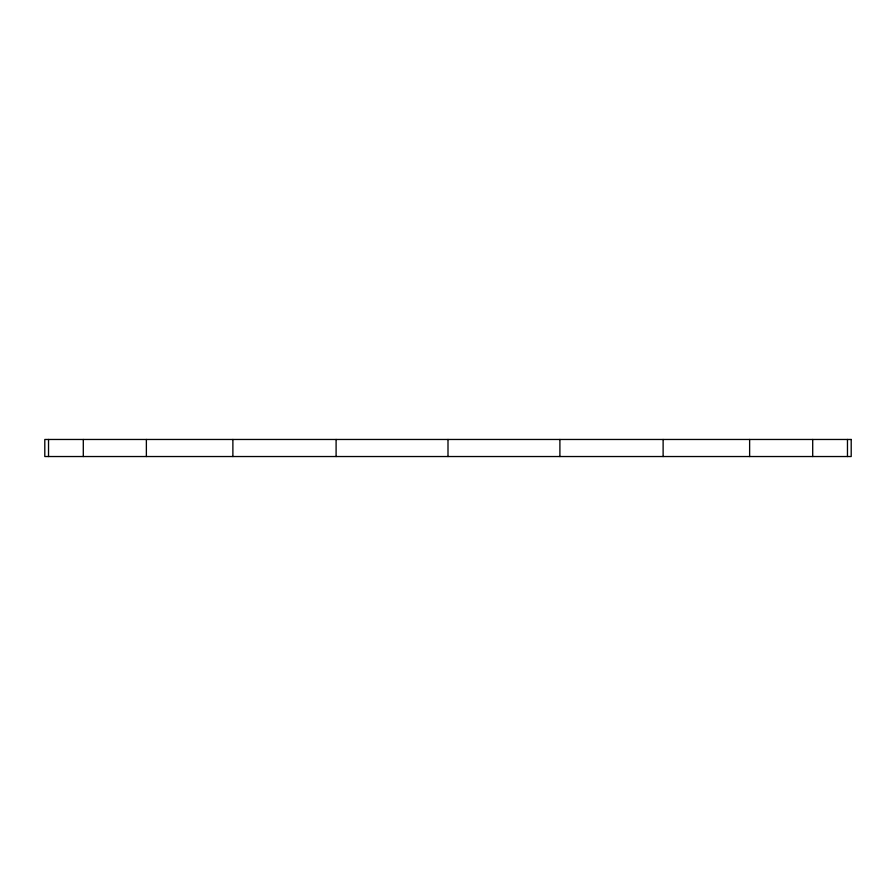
<?xml version="1.0" encoding="UTF-8"?>
<svg xmlns="http://www.w3.org/2000/svg" width="896" height="896" viewBox="0 0 896 896"><rect width="100%" height="100%" fill="white"/><g stroke="black" fill="none" stroke-linecap="round" stroke-linejoin="round"><path stroke-width="1.34" d="M847.47 439.466L847.47 456.534M812.706 439.466L812.706 456.534M749.627 439.466L749.627 456.534M663.118 439.466L663.118 456.534M559.899 439.466L559.899 456.534M448 439.466L448 456.534M336.101 439.466L336.101 456.534M232.882 439.466L232.882 456.534M146.373 439.466L146.373 456.534M83.294 439.466L83.294 456.534M48.53 439.466L48.53 456.534M851.2 439.466L44.8 439.466L44.8 456.534L851.2 456.534L851.2 439.466"/></g></svg>
